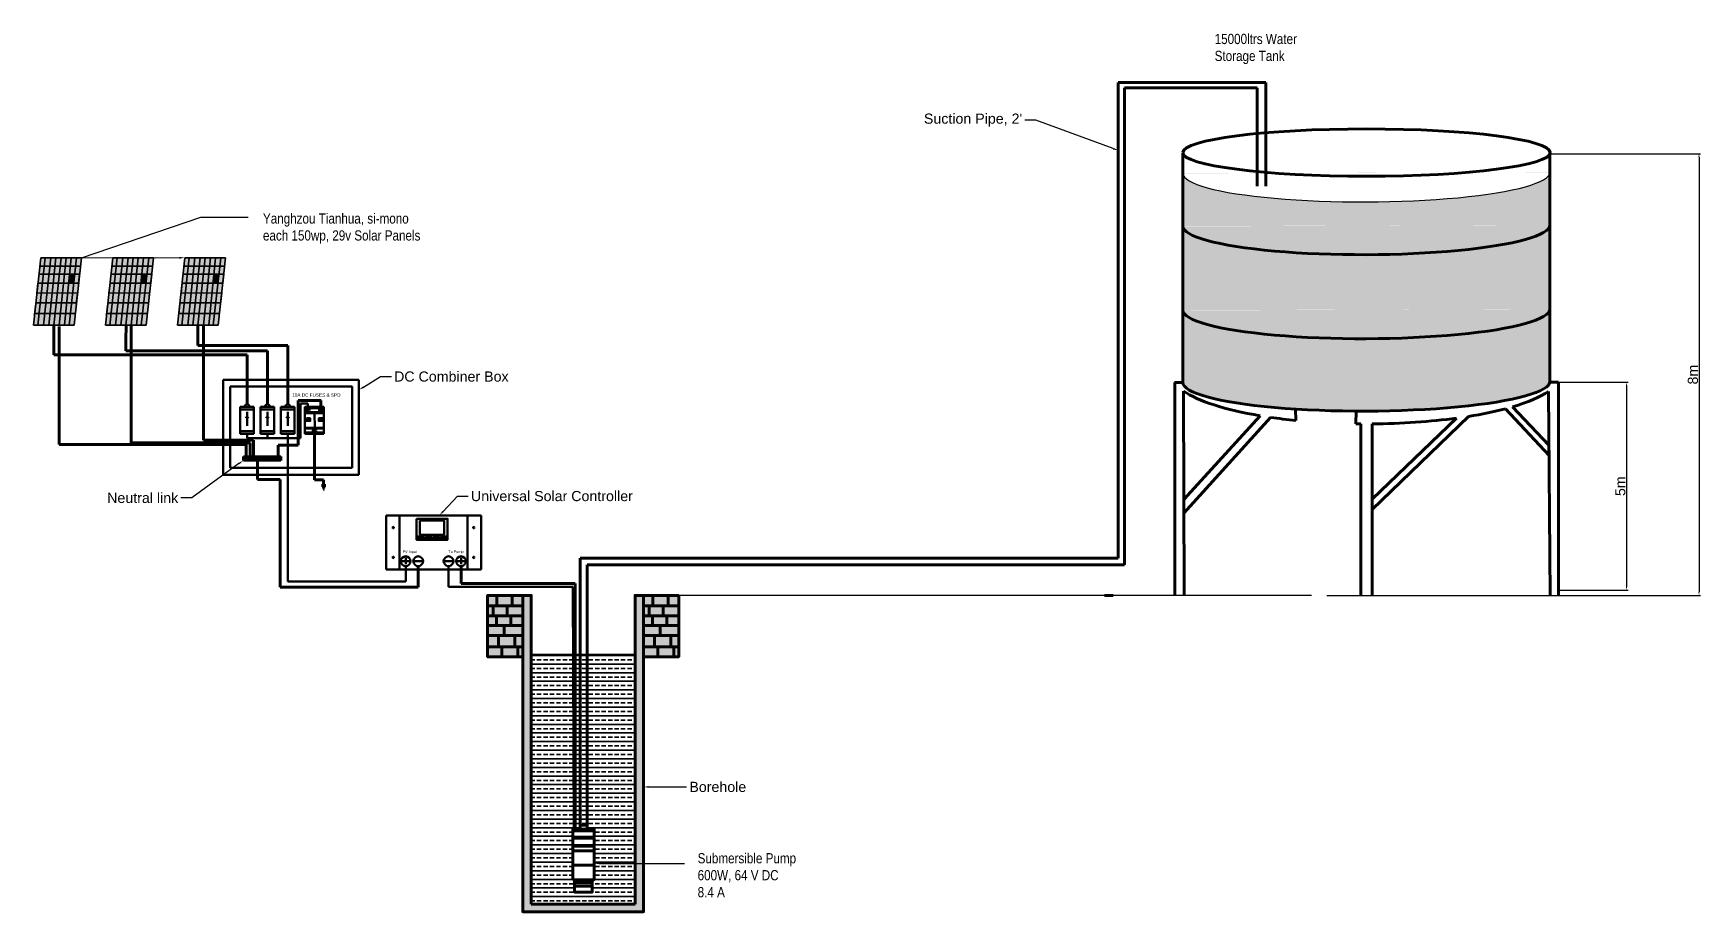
# Model space of a CAD drawing. Header units: inches. Extents: x 23.3 to 71.6, y 33.8 to 59.3.
import ezdxf
from ezdxf import colors
from ezdxf.entities.mleader import LeaderData, LeaderLine
from ezdxf.math import Vec2, Vec3

# ---------------------------------------------------------------- set-up
doc = ezdxf.new("R2010")
doc.units = ezdxf.units.IN
doc.header["$MEASUREMENT"] = 0
for name, color, linetype, lineweight in [('Border_Titleblock', 7, 'Continuous', 70), ('DC_Cables', 1, 'Continuous', 50), ('Protective_Devices', 2, 'Continuous', 50), ('Pump', 7, 'Continuous', 50), ('PV_Array', 5, 'Continuous', 35)]:
    doc.layers.add(name, color=color, linetype=linetype, lineweight=lineweight)
doc.styles.add('NOTE', font='ARIALN.TTF')
doc.styles.get("Standard").update_dxf_attribs({"font": 'arial.ttf'})
doc.dimstyles.new('ISO-25', dxfattribs={"dimtxt": 2.5, "dimasz": 2.5, "dimexe": 1.25, "dimexo": 0.625, "dimtad": 1, "dimtxsty": 'Standard', "dimcen": 2.5, "dimadec": 0, "dimazin": 0, "dimtfac": 1, "dimtmove": 0, "dimatfit": 3, "dimfxl": 1, "dimarcsym": 0})

# ---------------------------------------------------------------- blocks, each defined once
blk = doc.blocks.new('*U40')
at = {"layer": 'Pump', "true_color": 0xf8d731}
h = blk.add_hatch(color=40, dxfattribs=at)
h.dxf.hatch_style = 1
h.paths.add_polyline_path([(5, 7.1), (5, 9.1), (-5, 9.1), (-5, 7.1)])
h.paths.add_polyline_path([(-5, -8.9), (-5, -10.9), (5, -10.9), (5, -8.9)])
at = {"layer": 'Pump'}
for p, q in [((-5, 9.1), (5, 9.1)), ((-5, -10.9), (-5, 9.1)), ((-5, 7.1), (5, 7.1)), ((0, 0.7), (-1.1, 1.7)), ((0, 5.3), (0, -5)), ((0, 0.7), (1.1, 1.7)), ((5, 9.1), (5, -10.9)), ((5, -8.9), (-5, -8.9)), ((5, -10.9), (-5, -10.9))]:
    blk.add_line(p, q, dxfattribs=at)
blk.add_arc((0, 9.1), 1.88, 0, 180, dxfattribs=at)
blk = doc.blocks.new('*U41')
at = {"layer": 'Pump', "color": 0, "linetype": 'ByBlock', "lineweight": -2, "transparency": 16777216}
for p in [(0, 0), (15, 0), (30, 0)]:
    blk.add_blockref('*U40', p, dxfattribs=at)
blk = doc.blocks.new('*D43')
at = {"layer": 'Border_Titleblock', "color": 0, "lineweight": -2, "transparency": 16777216}
for p, q in [((1178.6, 566.7), (1289.1, 566.7)), ((1287.9, 564.2), (1287.9, 243.5)), ((1184.9, 241), (1289.1, 241))]:
    blk.add_line(p, q, dxfattribs=at)
at = {"layer": 'Border_Titleblock', "color": 0, "transparency": 16777216}
for points in [[(1287.4, 564.2), (1288.3, 564.2), (1287.9, 566.7)], [(1287.4, 243.5), (1288.3, 243.5), (1287.9, 241)]]:
    blk.add_solid(points, dxfattribs=at)
at = {"layer": 'Defpoints', "color": 0, "transparency": 16777216}
for p in [(1178, 566.7), (1184.2, 241), (1287.9, 241)]:
    blk.add_point(p, dxfattribs=at)
at = {"layer": 'Border_Titleblock', "color": 0, "transparency": 16777216, "insert": (1283.4, 403.8), "char_height": 2.5, "attachment_point": 5, "rotation": 90}
blk.add_mtext('{\\H3x;8m}', dxfattribs=at)
blk = doc.blocks.new('*D44')
at = {"layer": 'Border_Titleblock', "color": 0, "lineweight": -2, "transparency": 16777216}
for p, q in [((1184.8, 398.2), (1235.6, 398.2)), ((1234.4, 395.7), (1234.4, 247.3)), ((1184.9, 244.8), (1235.6, 244.8))]:
    blk.add_line(p, q, dxfattribs=at)
at = {"layer": 'Border_Titleblock', "color": 0, "transparency": 16777216}
for points in [[(1234, 395.7), (1234.8, 395.7), (1234.4, 398.2)], [(1234, 247.3), (1234.8, 247.3), (1234.4, 244.8)]]:
    blk.add_solid(points, dxfattribs=at)
at = {"layer": 'Defpoints', "color": 0, "transparency": 16777216}
for p in [(1184.2, 398.2), (1184.2, 244.8), (1234.4, 244.8)]:
    blk.add_point(p, dxfattribs=at)
at = {"layer": 'Border_Titleblock', "color": 0, "transparency": 16777216, "insert": (1229.9, 321.5), "char_height": 2.5, "attachment_point": 5, "rotation": 90}
blk.add_mtext('{\\H3x;5m}', dxfattribs=at)
blk = doc.blocks.new('Solar_Pump_SLD_1')
at = {"layer": 'Border_Titleblock'}
h = blk.add_hatch(color=151, dxfattribs=at)
h.dxf.hatch_style = 1
edge = h.paths.add_edge_path()
edge.add_ellipse((1042.711, 513.797), major_axis=(-135.299, -0.478), ratio=0.15934963, start_angle=360.12025, end_angle=539.935511, ccw=False)
edge.add_line((907.412, 513.274), (907.412, 451.297))
edge.add_ellipse((1042.711, 451.82), major_axis=(-135.299, -0.478), ratio=0.15934963, start_angle=360.12025, end_angle=539.935511)
edge.add_line((1178.01, 452.274), (1178.01, 514.251))
edge = h.paths.add_edge_path()
edge.add_ellipse((1042.711, 552.711), major_axis=(-135.299, -0.478), ratio=0.15934963, start_angle=360.12025, end_angle=539.935511, ccw=False)
edge.add_line((907.412, 552.188), (907.412, 513.274))
edge.add_ellipse((1042.711, 513.797), major_axis=(-135.299, -0.478), ratio=0.15934963, start_angle=360.12025, end_angle=539.935511)
edge.add_line((1178.01, 514.251), (1178.01, 553.165))
edge = h.paths.add_edge_path()
edge.add_ellipse((1042.711, 451.82), major_axis=(-135.299, -0.478), ratio=0.15934963, start_angle=360.12025, end_angle=539.935511, ccw=False)
edge.add_line((907.412, 451.297), (907.412, 398.028))
edge.add_ellipse((1042.711, 398.436), major_axis=(-135.299, -0.478), ratio=0.15934963, start_angle=359.815261, end_angle=427.268868)
edge.add_ellipse((1042.711, 398.436), major_axis=(-135.299, -0.478), ratio=0.15934963, start_angle=427.268868, end_angle=446.757882)
edge.add_ellipse((1042.711, 398.436), major_axis=(-135.299, -0.478), ratio=0.15934963, start_angle=446.757882, end_angle=538.071131)
edge.add_ellipse((1042.711, 398.436), major_axis=(-135.299, -0.478), ratio=0.15934963, start_angle=538.071131, end_angle=540)
edge.add_line((1178.01, 398.914), (1178.01, 452.274))
h = blk.add_hatch(color=24, dxfattribs=at)
h.dxf.hatch_style = 1
h.paths.add_polyline_path([(401.781, 240.999), (394.897, 240.999), (394.897, 233.2), (401.781, 233.2)])
h.paths.add_polyline_path([(412.855, 240.999), (401.781, 240.999), (401.781, 233.2), (412.855, 233.2)])
h.paths.add_polyline_path([(420.741, 240.999), (412.855, 240.999), (412.855, 233.2), (420.741, 233.2)])
h.paths.add_polyline_path([(399.061, 233.2), (394.897, 233.2), (394.897, 225.872), (399.061, 225.872)])
h.paths.add_polyline_path([(420.741, 233.2), (412.855, 233.2), (409.358, 233.2), (409.358, 225.872), (420.741, 225.872)])
h.paths.add_polyline_path([(409.358, 233.2), (401.781, 233.2), (399.061, 233.2), (399.061, 225.872), (409.358, 225.872)])
h.paths.add_polyline_path([(401.393, 225.872), (399.061, 225.872), (394.897, 225.872), (394.897, 218.835), (401.393, 218.835)])
h.paths.add_polyline_path([(411.884, 225.872), (409.358, 225.872), (401.393, 225.872), (401.393, 218.835), (411.884, 218.835)])
h.paths.add_polyline_path([(420.741, 225.872), (411.884, 225.872), (411.884, 218.835), (420.741, 218.835)])
h.paths.add_polyline_path([(402.947, 211.446), (394.897, 211.446), (394.897, 203.148), (402.947, 203.148)])
h.paths.add_polyline_path([(407.027, 218.835), (394.897, 218.835), (394.897, 211.446), (402.947, 211.446), (407.027, 211.446)])
h.paths.add_polyline_path([(420.741, 218.835), (411.884, 218.835), (407.027, 218.835), (407.027, 211.446), (420.741, 211.446)])
h.paths.add_polyline_path([(414.993, 211.446), (407.027, 211.446), (402.947, 211.446), (402.947, 203.148), (414.993, 203.148)])
h.paths.add_polyline_path([(420.741, 211.446), (414.993, 211.446), (414.993, 203.148), (420.741, 203.148)])
h.paths.add_polyline_path([(405.278, 203.148), (402.947, 203.148), (394.897, 203.148), (394.897, 195.751), (405.278, 195.751)])
h.paths.add_polyline_path([(417.13, 203.148), (414.993, 203.148), (405.278, 203.148), (405.278, 195.751), (417.13, 195.751)])
h.paths.add_polyline_path([(420.741, 203.148), (417.13, 203.148), (417.13, 195.751), (420.741, 195.751)])
h = blk.add_hatch(color=252, dxfattribs=at)
h.dxf.hatch_style = 1
h.paths.add_polyline_path([(427.03, 240.999), (420.741, 240.999), (420.741, 195.751), (420.741, 7.74), (427.03, 7.74), (503.607, 7.74), (509.896, 7.74), (509.896, 240.999), (503.607, 240.999), (503.607, 13.216), (427.03, 13.216)])
h = blk.add_hatch(color=24, dxfattribs=at)
h.dxf.hatch_style = 1
h.paths.add_polyline_path([(516.78, 240.999), (509.896, 240.999), (509.896, 233.2), (516.78, 233.2)])
h.paths.add_polyline_path([(527.854, 240.999), (516.78, 240.999), (516.78, 233.2), (527.854, 233.2)])
h.paths.add_polyline_path([(535.74, 240.999), (527.854, 240.999), (527.854, 233.2), (535.74, 233.2)])
h.paths.add_polyline_path([(514.06, 233.2), (509.896, 233.2), (509.896, 225.872), (514.06, 225.872)])
h.paths.add_polyline_path([(535.74, 233.2), (527.854, 233.2), (524.357, 233.2), (524.357, 225.872), (535.74, 225.872)])
h.paths.add_polyline_path([(524.357, 233.2), (516.78, 233.2), (514.06, 233.2), (514.06, 225.872), (524.357, 225.872)])
h.paths.add_polyline_path([(516.392, 225.872), (514.06, 225.872), (509.896, 225.872), (509.896, 218.835), (516.392, 218.835)])
h.paths.add_polyline_path([(526.883, 225.872), (524.357, 225.872), (516.392, 225.872), (516.392, 218.835), (526.883, 218.835)])
h.paths.add_polyline_path([(535.74, 225.872), (526.883, 225.872), (526.883, 218.835), (535.74, 218.835)])
h.paths.add_polyline_path([(517.946, 211.446), (509.896, 211.446), (509.896, 203.148), (517.946, 203.148)])
h.paths.add_polyline_path([(522.026, 218.835), (509.896, 218.835), (509.896, 211.446), (517.946, 211.446), (522.026, 211.446)])
h.paths.add_polyline_path([(535.74, 218.835), (526.883, 218.835), (522.026, 218.835), (522.026, 211.446), (535.74, 211.446)])
h.paths.add_polyline_path([(529.992, 211.446), (522.026, 211.446), (517.946, 211.446), (517.946, 203.148), (529.992, 203.148)])
h.paths.add_polyline_path([(535.74, 211.446), (529.992, 211.446), (529.992, 203.148), (535.74, 203.148)])
h.paths.add_polyline_path([(520.277, 203.148), (517.946, 203.148), (509.896, 203.148), (509.896, 195.751), (520.277, 195.751)])
h.paths.add_polyline_path([(532.129, 203.148), (529.992, 203.148), (520.277, 203.148), (520.277, 195.751), (532.129, 195.751)])
h.paths.add_polyline_path([(535.74, 203.148), (532.129, 203.148), (532.129, 195.751), (535.74, 195.751)])
at = {"layer": 'Pump', "true_color": 0x221d01}
h = blk.add_hatch(color=38, dxfattribs=at)
h.dxf.hatch_style = 1
h.paths.add_polyline_path([(64.182, 448.87), (60.935, 448.862), (60.868, 448.251), (60, 440.295), (63.251, 440.295)])
h.paths.add_polyline_path([(68.43, 448.881), (64.182, 448.87), (63.251, 440.295), (67.519, 440.295)])
h.paths.add_polyline_path([(72.218, 448.89), (68.43, 448.881), (67.519, 440.295), (71.285, 440.295)])
h.paths.add_polyline_path([(75.939, 448.899), (72.218, 448.89), (71.285, 440.295), (75, 440.295)])
h.paths.add_polyline_path([(79.959, 448.909), (75.939, 448.899), (75, 440.295), (79.067, 440.295)])
h.paths.add_polyline_path([(83.829, 448.919), (79.959, 448.909), (79.067, 440.295), (82.958, 440.295)])
h.paths.add_polyline_path([(87.306, 448.928), (83.829, 448.919), (82.958, 440.295), (86.347, 440.295)])
h.paths.add_polyline_path([(90.943, 448.937), (87.306, 448.928), (86.347, 440.295), (90, 440.295)])
h.paths.add_polyline_path([(65.042, 456.787), (61.801, 456.795), (60.935, 448.862), (64.182, 448.87)])
h.paths.add_polyline_path([(69.267, 456.777), (65.042, 456.787), (64.182, 448.87), (68.43, 448.881)])
h.paths.add_polyline_path([(73.073, 456.767), (69.267, 456.777), (68.43, 448.881), (72.218, 448.89)])
h.paths.add_polyline_path([(76.797, 456.758), (73.073, 456.767), (72.218, 448.89), (75.939, 448.899)])
h.paths.add_polyline_path([(80.771, 456.748), (76.797, 456.758), (75.939, 448.899), (79.959, 448.909)])
h.paths.add_polyline_path([(84.619, 456.739), (80.771, 456.748), (79.959, 448.909), (83.829, 448.919)])
h.paths.add_polyline_path([(88.173, 456.73), (84.619, 456.739), (83.829, 448.919), (87.306, 448.928)])
h.paths.add_polyline_path([(91.793, 456.721), (88.173, 456.73), (87.306, 448.928), (90.943, 448.937)])
h.paths.add_polyline_path([(92.592, 464.04), (88.984, 464.025), (88.173, 456.73), (91.793, 456.721)])
h.paths.add_polyline_path([(88.984, 464.025), (85.354, 464.01), (84.619, 456.739), (88.173, 456.73)])
h.paths.add_polyline_path([(85.354, 464.01), (81.521, 463.994), (80.771, 456.748), (84.619, 456.739)])
h.paths.add_polyline_path([(81.521, 463.994), (77.585, 463.978), (76.797, 456.758), (80.771, 456.748)])
h.paths.add_polyline_path([(77.585, 463.978), (73.855, 463.963), (73.073, 456.767), (76.797, 456.758)])
h.paths.add_polyline_path([(73.855, 463.963), (70.028, 463.947), (69.267, 456.777), (73.073, 456.767)])
h.paths.add_polyline_path([(70.028, 463.947), (65.818, 463.929), (65.042, 456.787), (69.267, 456.777)])
h.paths.add_polyline_path([(65.818, 463.929), (62.578, 463.916), (61.801, 456.795), (65.042, 456.787)])
h.paths.add_polyline_path([(66.608, 471.21), (63.373, 471.198), (62.578, 463.916), (65.818, 463.929)])
h.paths.add_polyline_path([(70.8, 471.225), (66.608, 471.21), (65.818, 463.929), (70.028, 463.947)])
h.paths.add_polyline_path([(74.645, 471.239), (70.8, 471.225), (70.028, 463.947), (73.855, 463.963)])
h.paths.add_polyline_path([(78.379, 471.253), (74.645, 471.239), (73.855, 463.963), (77.585, 463.978)])
h.paths.add_polyline_path([(82.274, 471.267), (78.379, 471.253), (77.585, 463.978), (81.521, 463.994)])
h.paths.add_polyline_path([(86.088, 471.281), (82.274, 471.267), (81.521, 463.994), (85.354, 464.01)])
h.paths.add_polyline_path([(89.792, 471.295), (86.088, 471.281), (85.354, 464.01), (88.984, 464.025)])
h.paths.add_polyline_path([(93.385, 471.308), (89.792, 471.295), (88.984, 464.025), (92.592, 464.04)])
h.paths.add_polyline_path([(94.099, 477.846), (90.52, 477.851), (89.792, 471.295), (93.385, 471.308)])
h.paths.add_polyline_path([(86.752, 477.856), (82.957, 477.861), (82.274, 471.267), (86.088, 471.281)])
h.paths.add_polyline_path([(82.957, 477.861), (79.101, 477.867), (78.379, 471.253), (82.274, 471.267)])
h.paths.add_polyline_path([(79.101, 477.867), (75.365, 477.872), (74.645, 471.239), (78.379, 471.253)])
h.paths.add_polyline_path([(75.365, 477.872), (71.505, 477.877), (70.8, 471.225), (74.645, 471.239)])
h.paths.add_polyline_path([(71.505, 477.877), (67.333, 477.883), (66.608, 471.21), (70.8, 471.225)])
h.paths.add_polyline_path([(67.333, 477.883), (64.103, 477.887), (63.373, 471.198), (66.608, 471.21)])
h.paths.add_polyline_path([(67.982, 483.858), (64.757, 483.875), (64.103, 477.887), (67.333, 477.883)])
h.paths.add_polyline_path([(72.137, 483.835), (67.982, 483.858), (67.333, 477.883), (71.505, 477.877)])
h.paths.add_polyline_path([(76.01, 483.814), (72.137, 483.835), (71.505, 477.877), (75.365, 477.872)])
h.paths.add_polyline_path([(79.748, 483.793), (76.01, 483.814), (75.365, 477.872), (79.101, 477.867)])
h.paths.add_polyline_path([(83.569, 483.772), (79.748, 483.793), (79.101, 477.867), (82.957, 477.861)])
h.paths.add_polyline_path([(87.348, 483.751), (83.569, 483.772), (82.957, 477.861), (86.752, 477.856)])
h.paths.add_polyline_path([(91.174, 483.73), (87.348, 483.751), (86.752, 477.856), (90.52, 477.851)])
h.paths.add_polyline_path([(94.739, 483.711), (91.174, 483.73), (90.52, 477.851), (94.099, 477.846)])
h.paths.add_polyline_path([(95.426, 490), (91.87, 490), (91.174, 483.73), (94.739, 483.711)])
h.paths.add_polyline_path([(91.87, 490), (87.979, 490), (87.348, 483.751), (91.174, 483.73)])
h.paths.add_polyline_path([(87.979, 490), (84.213, 490), (83.569, 483.772), (87.348, 483.751)])
h.paths.add_polyline_path([(84.213, 490), (80.426, 490), (79.748, 483.793), (83.569, 483.772)])
h.paths.add_polyline_path([(80.426, 490), (76.682, 490), (76.01, 483.814), (79.748, 483.793)])
h.paths.add_polyline_path([(76.682, 490), (72.791, 490), (72.137, 483.835), (76.01, 483.814)])
h.paths.add_polyline_path([(72.791, 490), (68.649, 490), (67.982, 483.858), (72.137, 483.835)])
h.paths.add_polyline_path([(68.649, 490), (65.426, 490), (64.757, 483.875), (67.982, 483.858)])
h = blk.add_hatch(color=38, dxfattribs=at)
h.dxf.hatch_style = 1
h.paths.add_polyline_path([(117.321, 448.87), (114.074, 448.862), (114.007, 448.251), (113.138, 440.295), (116.39, 440.295)])
h.paths.add_polyline_path([(121.568, 448.881), (117.321, 448.87), (116.39, 440.295), (120.657, 440.295)])
h.paths.add_polyline_path([(125.356, 448.89), (121.568, 448.881), (120.657, 440.295), (124.423, 440.295)])
h.paths.add_polyline_path([(129.078, 448.899), (125.356, 448.89), (124.423, 440.295), (128.138, 440.295)])
h.paths.add_polyline_path([(133.097, 448.909), (129.078, 448.899), (128.138, 440.295), (132.205, 440.295)])
h.paths.add_polyline_path([(136.968, 448.919), (133.097, 448.909), (132.205, 440.295), (136.097, 440.295)])
h.paths.add_polyline_path([(140.445, 448.928), (136.968, 448.919), (136.097, 440.295), (139.486, 440.295)])
h.paths.add_polyline_path([(144.082, 448.937), (140.445, 448.928), (139.486, 440.295), (143.138, 440.295)])
h.paths.add_polyline_path([(118.18, 456.787), (114.939, 456.795), (114.074, 448.862), (117.321, 448.87)])
h.paths.add_polyline_path([(122.405, 456.777), (118.18, 456.787), (117.321, 448.87), (121.568, 448.881)])
h.paths.add_polyline_path([(126.212, 456.767), (122.405, 456.777), (121.568, 448.881), (125.356, 448.89)])
h.paths.add_polyline_path([(129.935, 456.758), (126.212, 456.767), (125.356, 448.89), (129.078, 448.899)])
h.paths.add_polyline_path([(133.909, 456.748), (129.935, 456.758), (129.078, 448.899), (133.097, 448.909)])
h.paths.add_polyline_path([(137.758, 456.739), (133.909, 456.748), (133.097, 448.909), (136.968, 448.919)])
h.paths.add_polyline_path([(141.312, 456.73), (137.758, 456.739), (136.968, 448.919), (140.445, 448.928)])
h.paths.add_polyline_path([(144.931, 456.721), (141.312, 456.73), (140.445, 448.928), (144.082, 448.937)])
h.paths.add_polyline_path([(145.73, 464.04), (142.122, 464.025), (141.312, 456.73), (144.931, 456.721)])
h.paths.add_polyline_path([(142.122, 464.025), (138.492, 464.01), (137.758, 456.739), (141.312, 456.73)])
h.paths.add_polyline_path([(138.492, 464.01), (134.659, 463.994), (133.909, 456.748), (137.758, 456.739)])
h.paths.add_polyline_path([(134.659, 463.994), (130.724, 463.978), (129.935, 456.758), (133.909, 456.748)])
h.paths.add_polyline_path([(130.724, 463.978), (126.993, 463.963), (126.212, 456.767), (129.935, 456.758)])
h.paths.add_polyline_path([(126.993, 463.963), (123.166, 463.947), (122.405, 456.777), (126.212, 456.767)])
h.paths.add_polyline_path([(123.166, 463.947), (118.956, 463.929), (118.18, 456.787), (122.405, 456.777)])
h.paths.add_polyline_path([(118.956, 463.929), (115.717, 463.916), (114.939, 456.795), (118.18, 456.787)])
h.paths.add_polyline_path([(119.747, 471.21), (116.512, 471.198), (115.717, 463.916), (118.956, 463.929)])
h.paths.add_polyline_path([(123.938, 471.225), (119.747, 471.21), (118.956, 463.929), (123.166, 463.947)])
h.paths.add_polyline_path([(127.783, 471.239), (123.938, 471.225), (123.166, 463.947), (126.993, 463.963)])
h.paths.add_polyline_path([(131.518, 471.253), (127.783, 471.239), (126.993, 463.963), (130.724, 463.978)])
h.paths.add_polyline_path([(135.412, 471.267), (131.518, 471.253), (130.724, 463.978), (134.659, 463.994)])
h.paths.add_polyline_path([(139.227, 471.281), (135.412, 471.267), (134.659, 463.994), (138.492, 464.01)])
h.paths.add_polyline_path([(142.93, 471.295), (139.227, 471.281), (138.492, 464.01), (142.122, 464.025)])
h.paths.add_polyline_path([(146.524, 471.308), (142.93, 471.295), (142.122, 464.025), (145.73, 464.04)])
h.paths.add_polyline_path([(147.237, 477.846), (143.659, 477.851), (142.93, 471.295), (146.524, 471.308)])
h.paths.add_polyline_path([(139.891, 477.856), (136.095, 477.861), (135.412, 471.267), (139.227, 471.281)])
h.paths.add_polyline_path([(136.095, 477.861), (132.24, 477.867), (131.518, 471.253), (135.412, 471.267)])
h.paths.add_polyline_path([(132.24, 477.867), (128.503, 477.872), (127.783, 471.239), (131.518, 471.253)])
h.paths.add_polyline_path([(128.503, 477.872), (124.643, 477.877), (123.938, 471.225), (127.783, 471.239)])
h.paths.add_polyline_path([(124.643, 477.877), (120.471, 477.883), (119.747, 471.21), (123.938, 471.225)])
h.paths.add_polyline_path([(120.471, 477.883), (117.242, 477.887), (116.512, 471.198), (119.747, 471.21)])
h.paths.add_polyline_path([(121.12, 483.858), (117.896, 483.875), (117.242, 477.887), (120.471, 477.883)])
h.paths.add_polyline_path([(125.275, 483.835), (121.12, 483.858), (120.471, 477.883), (124.643, 477.877)])
h.paths.add_polyline_path([(129.149, 483.814), (125.275, 483.835), (124.643, 477.877), (128.503, 477.872)])
h.paths.add_polyline_path([(132.887, 483.793), (129.149, 483.814), (128.503, 477.872), (132.24, 477.867)])
h.paths.add_polyline_path([(136.707, 483.772), (132.887, 483.793), (132.24, 477.867), (136.095, 477.861)])
h.paths.add_polyline_path([(140.486, 483.751), (136.707, 483.772), (136.095, 477.861), (139.891, 477.856)])
h.paths.add_polyline_path([(144.312, 483.73), (140.486, 483.751), (139.891, 477.856), (143.659, 477.851)])
h.paths.add_polyline_path([(147.878, 483.711), (144.312, 483.73), (143.659, 477.851), (147.237, 477.846)])
h.paths.add_polyline_path([(148.564, 490), (145.009, 490), (144.312, 483.73), (147.878, 483.711)])
h.paths.add_polyline_path([(145.009, 490), (141.118, 490), (140.486, 483.751), (144.312, 483.73)])
h.paths.add_polyline_path([(141.118, 490), (137.352, 490), (136.707, 483.772), (140.486, 483.751)])
h.paths.add_polyline_path([(137.352, 490), (133.564, 490), (132.887, 483.793), (136.707, 483.772)])
h.paths.add_polyline_path([(133.564, 490), (129.821, 490), (129.149, 483.814), (132.887, 483.793)])
h.paths.add_polyline_path([(129.821, 490), (125.929, 490), (125.275, 483.835), (129.149, 483.814)])
h.paths.add_polyline_path([(125.929, 490), (121.787, 490), (121.12, 483.858), (125.275, 483.835)])
h.paths.add_polyline_path([(121.787, 490), (118.564, 490), (117.896, 483.875), (121.12, 483.858)])
h = blk.add_hatch(color=38, dxfattribs=at)
h.dxf.hatch_style = 1
h.paths.add_polyline_path([(170.459, 448.87), (167.212, 448.862), (167.145, 448.251), (166.277, 440.295), (169.528, 440.295)])
h.paths.add_polyline_path([(174.706, 448.881), (170.459, 448.87), (169.528, 440.295), (173.796, 440.295)])
h.paths.add_polyline_path([(178.495, 448.89), (174.706, 448.881), (173.796, 440.295), (177.561, 440.295)])
h.paths.add_polyline_path([(182.216, 448.899), (178.495, 448.89), (177.561, 440.295), (181.277, 440.295)])
h.paths.add_polyline_path([(186.236, 448.909), (182.216, 448.899), (181.277, 440.295), (185.344, 440.295)])
h.paths.add_polyline_path([(190.106, 448.919), (186.236, 448.909), (185.344, 440.295), (189.235, 440.295)])
h.paths.add_polyline_path([(193.583, 448.928), (190.106, 448.919), (189.235, 440.295), (192.624, 440.295)])
h.paths.add_polyline_path([(197.22, 448.937), (193.583, 448.928), (192.624, 440.295), (196.277, 440.295)])
h.paths.add_polyline_path([(171.319, 456.787), (168.078, 456.795), (167.212, 448.862), (170.459, 448.87)])
h.paths.add_polyline_path([(175.544, 456.777), (171.319, 456.787), (170.459, 448.87), (174.706, 448.881)])
h.paths.add_polyline_path([(179.35, 456.767), (175.544, 456.777), (174.706, 448.881), (178.495, 448.89)])
h.paths.add_polyline_path([(183.074, 456.758), (179.35, 456.767), (178.495, 448.89), (182.216, 448.899)])
h.paths.add_polyline_path([(187.047, 456.748), (183.074, 456.758), (182.216, 448.899), (186.236, 448.909)])
h.paths.add_polyline_path([(190.896, 456.739), (187.047, 456.748), (186.236, 448.909), (190.106, 448.919)])
h.paths.add_polyline_path([(194.45, 456.73), (190.896, 456.739), (190.106, 448.919), (193.583, 448.928)])
h.paths.add_polyline_path([(198.07, 456.721), (194.45, 456.73), (193.583, 448.928), (197.22, 448.937)])
h.paths.add_polyline_path([(198.869, 464.04), (195.261, 464.025), (194.45, 456.73), (198.07, 456.721)])
h.paths.add_polyline_path([(195.261, 464.025), (191.631, 464.01), (190.896, 456.739), (194.45, 456.73)])
h.paths.add_polyline_path([(191.631, 464.01), (187.798, 463.994), (187.047, 456.748), (190.896, 456.739)])
h.paths.add_polyline_path([(187.798, 463.994), (183.862, 463.978), (183.074, 456.758), (187.047, 456.748)])
h.paths.add_polyline_path([(183.862, 463.978), (180.132, 463.963), (179.35, 456.767), (183.074, 456.758)])
h.paths.add_polyline_path([(180.132, 463.963), (176.304, 463.947), (175.544, 456.777), (179.35, 456.767)])
h.paths.add_polyline_path([(176.304, 463.947), (172.095, 463.929), (171.319, 456.787), (175.544, 456.777)])
h.paths.add_polyline_path([(172.095, 463.929), (168.855, 463.916), (168.078, 456.795), (171.319, 456.787)])
h.paths.add_polyline_path([(172.885, 471.21), (169.65, 471.198), (168.855, 463.916), (172.095, 463.929)])
h.paths.add_polyline_path([(177.076, 471.225), (172.885, 471.21), (172.095, 463.929), (176.304, 463.947)])
h.paths.add_polyline_path([(180.922, 471.239), (177.076, 471.225), (176.304, 463.947), (180.132, 463.963)])
h.paths.add_polyline_path([(184.656, 471.253), (180.922, 471.239), (180.132, 463.963), (183.862, 463.978)])
h.paths.add_polyline_path([(188.551, 471.267), (184.656, 471.253), (183.862, 463.978), (187.798, 463.994)])
h.paths.add_polyline_path([(192.365, 471.281), (188.551, 471.267), (187.798, 463.994), (191.631, 464.01)])
h.paths.add_polyline_path([(196.069, 471.295), (192.365, 471.281), (191.631, 464.01), (195.261, 464.025)])
h.paths.add_polyline_path([(199.662, 471.308), (196.069, 471.295), (195.261, 464.025), (198.869, 464.04)])
h.paths.add_polyline_path([(200.376, 477.846), (196.797, 477.851), (196.069, 471.295), (199.662, 471.308)])
h.paths.add_polyline_path([(193.029, 477.856), (189.233, 477.861), (188.551, 471.267), (192.365, 471.281)])
h.paths.add_polyline_path([(189.233, 477.861), (185.378, 477.867), (184.656, 471.253), (188.551, 471.267)])
h.paths.add_polyline_path([(185.378, 477.867), (181.642, 477.872), (180.922, 471.239), (184.656, 471.253)])
h.paths.add_polyline_path([(181.642, 477.872), (177.782, 477.877), (177.076, 471.225), (180.922, 471.239)])
h.paths.add_polyline_path([(177.782, 477.877), (173.61, 477.883), (172.885, 471.21), (177.076, 471.225)])
h.paths.add_polyline_path([(173.61, 477.883), (170.38, 477.887), (169.65, 471.198), (172.885, 471.21)])
h.paths.add_polyline_path([(174.259, 483.858), (171.034, 483.875), (170.38, 477.887), (173.61, 477.883)])
h.paths.add_polyline_path([(178.414, 483.835), (174.259, 483.858), (173.61, 477.883), (177.782, 477.877)])
h.paths.add_polyline_path([(182.287, 483.814), (178.414, 483.835), (177.782, 477.877), (181.642, 477.872)])
h.paths.add_polyline_path([(186.025, 483.793), (182.287, 483.814), (181.642, 477.872), (185.378, 477.867)])
h.paths.add_polyline_path([(189.845, 483.772), (186.025, 483.793), (185.378, 477.867), (189.233, 477.861)])
h.paths.add_polyline_path([(193.625, 483.751), (189.845, 483.772), (189.233, 477.861), (193.029, 477.856)])
h.paths.add_polyline_path([(197.45, 483.73), (193.625, 483.751), (193.029, 477.856), (196.797, 477.851)])
h.paths.add_polyline_path([(201.016, 483.711), (197.45, 483.73), (196.797, 477.851), (200.376, 477.846)])
h.paths.add_polyline_path([(201.703, 490), (198.147, 490), (197.45, 483.73), (201.016, 483.711)])
h.paths.add_polyline_path([(198.147, 490), (194.256, 490), (193.625, 483.751), (197.45, 483.73)])
h.paths.add_polyline_path([(194.256, 490), (190.49, 490), (189.845, 483.772), (193.625, 483.751)])
h.paths.add_polyline_path([(190.49, 490), (186.703, 490), (186.025, 483.793), (189.845, 483.772)])
h.paths.add_polyline_path([(186.703, 490), (182.959, 490), (182.287, 483.814), (186.025, 483.793)])
h.paths.add_polyline_path([(182.959, 490), (179.068, 490), (178.414, 483.835), (182.287, 483.814)])
h.paths.add_polyline_path([(179.068, 490), (174.926, 490), (174.259, 483.858), (178.414, 483.835)])
h.paths.add_polyline_path([(174.926, 490), (171.703, 490), (171.034, 483.875), (174.259, 483.858)])
h = blk.add_hatch(color=38, dxfattribs=at)
h.dxf.hatch_style = 1
h.paths.add_polyline_path([(90.52, 477.851), (86.752, 477.856), (86.088, 471.281), (89.792, 471.295)])
h = blk.add_hatch(color=38, dxfattribs=at)
h.dxf.hatch_style = 1
h.paths.add_polyline_path([(143.659, 477.851), (139.891, 477.856), (139.227, 471.281), (142.93, 471.295)])
h = blk.add_hatch(color=38, dxfattribs=at)
h.dxf.hatch_style = 1
h.paths.add_polyline_path([(196.797, 477.851), (193.029, 477.856), (192.365, 471.281), (196.069, 471.295)])
at = {"layer": 'PV_Array'}
h = blk.add_hatch(dxfattribs=at)
h.set_pattern_fill('BRASS', color=172)
h.set_pattern_definition([(0, (0, 0), (0, 6.35), []), (0, (0, 3.175), (0, 6.35), [3.175, -1.5875])])
h.paths.add_polyline_path([(427.03, 13.216), (503.607, 13.216), (503.607, 197.309), (427.03, 197.309)])
h.paths.add_polyline_path([(463.194, 71.555), (468.217, 71.555), (468.217, 68.612), (473.412, 68.612), (473.412, 67.4), (473.412, 62.727), (457.653, 62.727), (457.653, 67.4), (457.653, 68.612), (463.194, 68.612)], flags=16)
h.paths.add_polyline_path([(457.653, 62.034), (473.412, 62.034), (473.412, 56.495), (457.653, 56.495)], flags=16)
h.paths.add_polyline_path([(457.653, 55.976), (473.412, 55.976), (473.412, 52.687), (473.412, 42.039), (473.412, 31.307), (471.955, 31.307), (471.955, 29.096), (471.955, 26.608), (471.955, 22.186), (458.959, 22.186), (458.959, 26.608), (458.959, 29.096), (458.959, 31.307), (457.653, 31.307), (457.653, 41.954), (457.653, 52.687)], flags=16)
for p, q in [((1002.265, 240.999), (535.74, 240.999)), ((1013.501, 240.999), (1214.676, 240.999))]:
    blk.add_line(p, q)
blk.add_ellipse((1042.711, 552.711), major_axis=(-135.299, -0.478), ratio=0.15934963, start_param=6.279961, end_param=9.42477796)
at = {"layer": 'Border_Titleblock'}
for p, q in [((859.802, 268.312), (859.802, 619.226)), ((859.802, 619.226), (968.503, 619.226)), ((864.417, 263.419), (864.417, 615.322)), ((864.417, 615.322), (962.285, 615.322)), ((962.285, 615.322), (962.285, 542.657)), ((968.503, 619.226), (968.503, 542.876)), ((907.412, 398.028), (907.412, 566.757)), ((1178.01, 398.914), (1178.01, 566.757)), ((75.176, 440.295), (75.176, 428.877)), ((79.067, 439.166), (79.067, 352.275)), ((128.138, 428.877), (128.314, 440.295)), ((132.205, 353.399), (132.205, 440.295)), ((181.277, 440.295), (181.277, 428.877)), ((185.344, 440.295), (185.344, 355.538)), ((75.176, 428.877), (75.176, 418.261)), ((75.176, 418.261), (217.505, 418.261)), ((128.15, 429.609), (128.15, 421.289)), ((128.15, 421.289), (232.505, 421.289)), ((181.277, 428.877), (181.277, 425.359)), ((181.277, 425.359), (247.505, 425.359)), ((217.505, 418.261), (217.505, 381.882)), ((232.505, 421.289), (232.505, 381.882)), ((247.505, 425.359), (247.505, 382.181)), ((901.343, 397.927), (907.412, 398.028)), ((901.553, 397.927), (901.553, 240.999)), ((1177.936, 398.188), (1184.227, 398.188)), ((1184.227, 398.228), (1184.227, 240.999)), ((908.307, 240.999), (907.955, 391.681)), ((1178.077, 240.999), (1176.968, 391.377)), ((262.172, 377.672), (261.275, 377.675)), ((262.172, 377.542), (261.275, 377.539)), ((262.172, 378.602), (262.172, 377.672)), ((262.172, 376.612), (262.172, 377.542)), ((262.374, 378.602), (262.374, 377.672)), ((262.374, 377.672), (263.271, 377.675)), ((262.374, 376.612), (262.374, 377.542)), ((262.374, 377.542), (263.271, 377.539)), ((271.9, 377.672), (271.003, 377.675)), ((271.9, 377.542), (271.003, 377.539)), ((271.9, 378.602), (271.9, 377.672)), ((271.9, 376.612), (271.9, 377.542)), ((272.101, 378.602), (272.101, 377.672)), ((272.101, 377.672), (272.999, 377.675)), ((272.101, 376.612), (272.101, 377.542)), ((272.101, 377.542), (272.999, 377.539)), ((972.084, 372.258), (908.166, 301.597)), ((964.409, 373.459), (910.516, 314.336)), ((990.501, 378.366), (990.632, 369.992)), ((1035.135, 376.884), (1035.006, 367.527)), ((1117.949, 372.968), (1046.832, 304.244)), ((1109.225, 371.69), (1046.832, 311.913)), ((1177.316, 344.23), (1145.124, 378.555)), ((1150.385, 380.012), (1177.261, 351.663)), ((267.082, 362.483), (266.185, 362.487)), ((267.082, 362.354), (266.185, 362.351)), ((267.082, 363.413), (267.082, 362.483)), ((267.082, 361.424), (267.082, 362.354)), ((267.183, 361.419), (267.183, 326.19)), ((267.284, 363.413), (267.284, 362.483)), ((267.284, 362.483), (268.181, 362.487)), ((267.284, 361.424), (267.284, 362.354)), ((267.284, 362.354), (268.181, 362.351)), ((1038.532, 367.489), (1038.532, 240.999)), ((1046.832, 367.489), (1046.832, 240.999)), ((79.067, 352.275), (216.962, 352.275)), ((219.712, 353.399), (132.205, 353.399)), ((185.344, 355.538), (222.301, 355.538)), ((216.962, 352.275), (216.962, 343.09)), ((219.712, 343.09), (219.712, 353.399)), ((222.301, 355.538), (222.301, 343.044)), ((1177.261, 351.663), (1177.316, 344.23)), ((214.824, 343.483), (214.824, 340.483)), ((216.861, 342.155), (215.964, 342.158)), ((216.861, 342.025), (215.964, 342.022)), ((216.861, 343.085), (216.861, 342.155)), ((216.861, 341.095), (216.861, 342.025)), ((217.062, 343.085), (217.062, 342.155)), ((217.062, 342.155), (217.96, 342.158)), ((217.062, 341.095), (217.062, 342.025)), ((217.062, 342.025), (217.96, 342.022)), ((219.612, 342.155), (218.714, 342.158)), ((219.612, 342.025), (218.714, 342.022)), ((219.612, 343.085), (219.612, 342.155)), ((219.612, 341.095), (219.612, 342.025)), ((219.813, 343.085), (219.813, 342.155)), ((219.813, 342.155), (220.71, 342.158)), ((219.813, 341.095), (219.813, 342.025)), ((219.813, 342.025), (220.71, 342.022)), ((222.2, 342.155), (221.303, 342.158)), ((222.2, 342.025), (221.303, 342.022)), ((222.2, 343.085), (222.2, 342.155)), ((222.2, 341.095), (222.2, 342.025)), ((222.402, 343.085), (222.402, 342.155)), ((222.402, 342.155), (223.299, 342.158)), ((222.402, 341.095), (222.402, 342.025)), ((222.402, 342.025), (223.299, 342.022)), ((225.196, 342.155), (224.299, 342.158)), ((225.196, 342.025), (224.299, 342.022)), ((225.196, 343.085), (225.196, 342.155)), ((225.196, 341.095), (225.196, 342.025)), ((225.297, 341.09), (225.297, 326.365)), ((225.397, 343.085), (225.397, 342.155)), ((225.397, 342.155), (226.295, 342.158)), ((225.397, 341.095), (225.397, 342.025)), ((225.397, 342.025), (226.295, 342.022)), ((228.23, 342.155), (227.333, 342.158)), ((228.23, 342.025), (227.333, 342.022)), ((228.23, 343.085), (228.23, 342.155)), ((228.23, 341.095), (228.23, 342.025)), ((228.431, 343.085), (228.431, 342.155)), ((228.431, 342.155), (229.328, 342.158)), ((228.431, 341.095), (228.431, 342.025)), ((228.431, 342.025), (229.328, 342.022)), ((231.301, 342.155), (230.404, 342.158)), ((231.301, 342.025), (230.404, 342.022)), ((231.301, 343.085), (231.301, 342.155)), ((231.301, 341.095), (231.301, 342.025)), ((231.502, 343.085), (231.502, 342.155)), ((231.502, 342.155), (232.399, 342.158)), ((231.502, 341.095), (231.502, 342.025)), ((231.502, 342.025), (232.399, 342.022)), ((234.33, 342.155), (233.433, 342.158)), ((234.33, 342.025), (233.433, 342.022)), ((234.33, 343.085), (234.33, 342.155)), ((234.33, 341.095), (234.33, 342.025)), ((234.531, 343.085), (234.531, 342.155)), ((234.531, 342.155), (235.428, 342.158)), ((234.531, 341.095), (234.531, 342.025)), ((234.531, 342.025), (235.428, 342.022)), ((237.424, 342.155), (236.527, 342.158)), ((237.424, 342.025), (236.527, 342.022)), ((237.424, 343.085), (237.424, 342.155)), ((237.424, 341.095), (237.424, 342.025)), ((237.625, 343.085), (237.625, 342.155)), ((237.625, 342.155), (238.522, 342.158)), ((237.625, 341.095), (237.625, 342.025)), ((237.625, 342.025), (238.522, 342.022)), ((240.279, 342.155), (239.382, 342.158)), ((240.279, 342.025), (239.382, 342.022)), ((240.279, 343.085), (240.279, 342.155)), ((240.279, 341.095), (240.279, 342.025)), ((240.48, 343.085), (240.48, 342.155)), ((240.48, 342.155), (241.377, 342.158)), ((240.48, 341.095), (240.48, 342.025)), ((240.48, 342.025), (241.377, 342.022)), ((242.518, 343.483), (242.518, 340.483)), ((225.297, 326.365), (241.949, 326.365)), ((241.949, 326.365), (241.949, 247.019)), ((267.183, 326.19), (273.9, 326.19)), ((272.451, 322.094), (275.499, 322.094)), ((272.999, 321.094), (275.045, 321.094)), ((273.51, 320.094), (274.607, 320.094)), ((273.9, 326.19), (273.9, 322.094)), ((273.827, 319.094), (274.314, 319.094)), ((910.516, 314.336), (908.142, 311.554)), ((343.676, 247.019), (343.676, 262.612)), ((375.253, 262.612), (375.253, 249.68)), ((463.194, 71.555), (463.194, 268.312)), ((463.194, 268.312), (859.802, 268.312)), ((468.217, 71.555), (468.217, 263.419)), ((468.217, 263.419), (863.122, 263.419)), ((863.122, 263.419), (864.417, 263.419)), ((241.949, 247.019), (343.676, 247.019)), ((375.253, 249.68), (459.393, 249.68)), ((459.393, 249.68), (459.393, 68.612)), ((401.781, 240.999), (401.781, 233.2)), ((412.855, 240.999), (412.855, 233.2)), ((516.78, 240.999), (516.78, 233.2)), ((527.854, 240.999), (527.854, 233.2)), ((849.518, 240.999), (856.045, 240.999)), ((394.897, 233.2), (420.741, 233.2)), ((394.897, 225.872), (420.741, 225.872)), ((399.061, 233.2), (399.061, 225.872)), ((401.393, 225.872), (401.393, 218.835)), ((409.358, 233.2), (409.358, 225.872)), ((411.884, 225.872), (411.884, 218.835)), ((509.896, 233.2), (535.74, 233.2)), ((509.896, 225.872), (535.74, 225.872)), ((514.06, 233.2), (514.06, 225.872)), ((516.392, 225.872), (516.392, 218.835)), ((524.357, 233.2), (524.357, 225.872)), ((526.883, 225.872), (526.883, 218.835)), ((394.897, 218.835), (420.741, 218.835)), ((394.897, 211.446), (420.741, 211.446)), ((402.947, 211.446), (402.947, 203.148)), ((407.027, 218.835), (407.027, 211.446)), ((414.993, 211.446), (414.993, 203.148)), ((509.896, 218.835), (535.74, 218.835)), ((509.896, 211.446), (535.74, 211.446)), ((517.946, 211.446), (517.946, 203.148)), ((522.026, 218.835), (522.026, 211.446)), ((529.992, 211.446), (529.992, 203.148)), ((394.897, 203.148), (420.741, 203.148)), ((405.278, 203.148), (405.278, 195.751)), ((417.13, 203.148), (417.13, 195.751)), ((509.896, 203.148), (535.74, 203.148)), ((520.277, 203.148), (520.277, 195.751)), ((532.129, 203.148), (532.129, 195.751)), ((427.03, 13.216), (503.607, 13.216)), ((427.03, 7.74), (503.607, 7.74))]:
    blk.add_line(p, q, dxfattribs=at)
for points in [[(261.384, 371.309), (263.892, 371.309), (263.892, 369.942), (261.384, 369.942)], [(273.078, 371.309), (270.57, 371.309), (270.57, 369.942), (273.078, 369.942)], [(420.741, 240.999), (394.897, 240.999), (394.897, 195.751), (420.741, 195.751)], [(535.74, 240.999), (509.896, 240.999), (509.896, 195.751), (535.74, 195.751)], [(457.653, 67.4), (473.412, 67.4), (473.412, 68.612), (457.653, 68.612)], [(457.653, 62.727), (473.412, 62.727), (473.412, 67.4), (457.653, 67.4)], [(457.653, 56.495), (473.412, 56.495), (473.412, 62.034), (457.653, 62.034)], [(463.194, 68.612), (468.217, 68.612), (468.217, 71.555), (463.194, 71.555)], [(457.653, 52.687), (473.412, 52.687), (473.412, 55.976), (457.653, 55.976)], [(457.653, 42.039), (473.412, 42.039), (473.412, 52.687), (457.653, 52.687)], [(457.653, 31.307), (473.412, 31.307), (473.412, 41.954), (457.653, 41.954)], [(458.959, 29.096), (471.955, 29.096), (471.955, 31.307), (458.959, 31.307)], [(458.959, 26.608), (471.955, 26.608), (471.955, 29.096), (458.959, 29.096)], [(458.959, 26.608), (471.955, 26.608), (471.955, 22.186), (458.959, 22.186)]]:
    blk.add_lwpolyline(points, close=True, dxfattribs=at)
for points in [[(427.03, 7.74), (420.741, 7.74), (420.741, 240.999), (427.03, 240.999), (427.03, 13.216)], [(503.607, 13.216), (503.607, 240.999), (509.896, 240.999), (509.896, 7.74), (503.607, 7.74)]]:
    blk.add_lwpolyline(points, dxfattribs=at)
for centre in [(262.273, 377.607), (262.273, 377.607), (272.001, 377.607), (272.001, 377.607), (267.183, 362.419), (267.183, 362.419), (216.962, 342.09), (216.962, 342.09), (219.712, 342.09), (219.712, 342.09), (222.301, 342.09), (222.301, 342.09), (225.297, 342.09), (225.297, 342.09), (228.33, 342.09), (228.33, 342.09), (231.401, 342.09), (231.401, 342.09), (234.43, 342.09), (234.43, 342.09), (237.525, 342.09), (237.525, 342.09), (240.38, 342.09), (240.38, 342.09)]:
    blk.add_circle(centre, 1, dxfattribs=at)
blk.add_ellipse((1042.787, 567.522), major_axis=(-135.375, 0), ratio=0.12886926, dxfattribs=at)
for centre, major_axis, ratio, start_param, end_param in [((1042.711, 513.797), (-135.299, -0.478), 0.15934963, 6.279961, 9.42477796), ((1042.711, 451.82), (-135.299, -0.478), 0.15934963, 6.279961, 9.42477796), ((1042.682, 404.528), (-143.637, 0), 0.25797359, 0.1790944, 0.18715523), ((1042.711, 398.436), (-135.299, -0.478), 0.15934963, 6.279961, 9.42477796), ((1042.682, 404.528), (-143.637, 0), 0.25797359, 2.96964652, 2.97074117), ((1042.682, 404.528), (-143.637, 0), 0.25797359, 0.35406868, 0.99448054), ((1042.682, 404.528), (-143.637, 0), 0.25797359, 2.41860379, 2.77877948), ((1042.682, 404.528), (-143.637, 0), 0.25797359, 1.05698437, 1.19998646), ((1042.682, 404.528), (-143.637, 0), 0.25797359, 1.59969408, 2.05248197), ((1042.682, 404.528), (-143.637, 0), 0.25797359, 2.12234572, 2.3648549), ((1042.682, 404.528), (-143.637, 0), 0.25797359, 1.51733002, 1.54189857)]:
    blk.add_ellipse(centre, major_axis=major_axis, ratio=ratio, start_param=start_param, end_param=end_param, dxfattribs=at)
at = {"layer": 'DC_Cables'}
for p, q in [((217.505, 360), (217.505, 357)), ((217.505, 357), (247.505, 357)), ((232.505, 360), (232.505, 357)), ((247.505, 360), (247.505, 357)), ((247.505, 357), (247.505, 251.148)), ((334.479, 251.148), (334.479, 262.612)), ((366.056, 262.612), (366.056, 247.173)), ((247.505, 251.148), (334.479, 251.148)), ((366.056, 247.173), (457.653, 247.173)), ((457.653, 247.173), (458.361, 68.612))]:
    blk.add_line(p, q, dxfattribs=at)
at = {"layer": 'Protective_Devices'}
for p, q in [((200, 400), (300, 400)), ((200, 330), (200, 400)), ((205, 395), (295, 395)), ((205, 335), (205, 395)), ((295, 395), (295, 335)), ((300, 400), (300, 330)), ((295, 335), (205, 335)), ((300, 330), (200, 330))]:
    blk.add_line(p, q, dxfattribs=at)
at = {"layer": 'Pump'}
for p, q in [((260.135, 380), (274.139, 380)), ((260.135, 360), (260.135, 380)), ((260.135, 379), (274.139, 379)), ((260.135, 376), (274.139, 376)), ((260.135, 375.4), (274.139, 375.4)), ((267.137, 375.4), (267.388, 364.6)), ((274.139, 380), (274.139, 360)), ((274.139, 364.6), (260.135, 364.6)), ((274.139, 364), (260.135, 364)), ((274.139, 361), (260.135, 361)), ((274.139, 360), (260.135, 360)), ((214.824, 343.483), (228.828, 343.483)), ((214.824, 340.483), (228.828, 340.483)), ((228.514, 343.483), (242.518, 343.483)), ((228.514, 340.483), (242.518, 340.483)), ((320, 300), (390, 300)), ((320, 260), (320, 300)), ((330, 260), (330, 300)), ((380, 300), (380, 260)), ((390, 300), (390, 260)), ((390, 260), (320, 260)), ((331.723, 266.212), (337.208, 266.212)), ((334.479, 268.618), (334.479, 263.951)), ((340.821, 266.212), (346.797, 266.212)), ((368.911, 266.212), (362.936, 266.212)), ((378.009, 266.212), (372.524, 266.212)), ((375.253, 268.618), (375.253, 263.951))]:
    blk.add_line(p, q, dxfattribs=at)
for points in [[(342.48, 297.436), (365.3, 297.436), (365.3, 282.004), (342.48, 282.004)], [(344.99, 296.135), (362.79, 296.135), (362.79, 285.725), (344.99, 285.725)], [(343.546, 284.473), (347.56, 284.473), (347.56, 282.621), (343.546, 282.621)], [(348.999, 284.473), (353.013, 284.473), (353.013, 282.621), (348.999, 282.621)], [(354.752, 284.473), (358.766, 284.473), (358.766, 282.621), (354.752, 282.621)], [(360.199, 284.473), (364.213, 284.473), (364.213, 282.621), (360.199, 282.621)]]:
    blk.add_lwpolyline(points, close=True, dxfattribs=at)
for centre, radius in [((325.343, 290.982), 0.5), ((384.657, 290.982), 0.5), ((325.343, 269.018), 0.5), ((334.479, 266.212), 3.6), ((343.676, 266.212), 3.6), ((366.056, 266.212), 3.6), ((375.253, 266.212), 3.6), ((384.657, 269.018), 0.5)]:
    blk.add_circle(centre, radius, dxfattribs=at)
at = {"layer": 'PV_Array'}
for p, q in [((60, 440.295), (65.426, 490)), ((68.649, 490), (63.251, 440.295)), ((64.757, 483.875), (94.739, 483.711)), ((65.426, 490), (95.426, 490)), ((67.519, 440.295), (72.791, 490)), ((76.682, 490), (71.285, 440.295)), ((72.791, 490), (76.682, 490)), ((80.426, 490), (75, 440.295)), ((79.067, 440.295), (84.213, 490)), ((87.979, 490), (82.958, 440.295)), ((84.213, 490), (87.979, 490)), ((86.347, 440.295), (91.87, 490)), ((95.426, 490), (90, 440.295)), ((113.138, 440.295), (118.564, 490)), ((121.787, 490), (116.39, 440.295)), ((117.896, 483.875), (147.878, 483.711)), ((118.564, 490), (148.564, 490)), ((120.657, 440.295), (125.929, 490)), ((129.821, 490), (124.423, 440.295)), ((125.929, 490), (129.821, 490)), ((133.564, 490), (128.138, 440.295)), ((132.205, 440.295), (137.352, 490)), ((141.118, 490), (136.097, 440.295)), ((137.352, 490), (141.118, 490)), ((139.486, 440.295), (145.009, 490)), ((148.564, 490), (143.138, 440.295)), ((166.277, 440.295), (171.703, 490)), ((174.926, 490), (169.528, 440.295)), ((171.034, 483.875), (201.016, 483.711)), ((171.703, 490), (201.703, 490)), ((173.796, 440.295), (179.068, 490)), ((182.959, 490), (177.561, 440.295)), ((179.068, 490), (182.959, 490)), ((186.703, 490), (181.277, 440.295)), ((185.344, 440.295), (190.49, 490)), ((194.256, 490), (189.235, 440.295)), ((190.49, 490), (194.256, 490)), ((192.624, 440.295), (198.147, 490)), ((201.703, 490), (196.277, 440.295)), ((63.373, 471.198), (62.578, 463.916)), ((93.385, 471.308), (63.373, 471.198)), ((64.103, 477.887), (94.099, 477.846)), ((94.099, 477.846), (93.385, 471.308)), ((116.512, 471.198), (115.717, 463.916)), ((146.524, 471.308), (116.512, 471.198)), ((117.242, 477.887), (147.237, 477.846)), ((147.237, 477.846), (146.524, 471.308)), ((169.65, 471.198), (168.855, 463.916)), ((199.662, 471.308), (169.65, 471.198)), ((170.38, 477.887), (200.376, 477.846)), ((200.376, 477.846), (199.662, 471.308)), ((61.717, 456.028), (60.868, 448.251)), ((61.801, 456.795), (91.793, 456.721)), ((62.578, 463.916), (92.592, 464.04)), ((92.592, 464.04), (91.674, 455.629)), ((114.856, 456.028), (114.007, 448.251)), ((114.939, 456.795), (144.931, 456.721)), ((115.717, 463.916), (145.73, 464.04)), ((145.73, 464.04), (144.812, 455.629)), ((167.994, 456.028), (167.145, 448.251)), ((168.078, 456.795), (198.07, 456.721)), ((168.855, 463.916), (198.869, 464.04)), ((198.869, 464.04), (197.951, 455.629)), ((60.935, 448.862), (90.943, 448.937)), ((114.074, 448.862), (144.082, 448.937)), ((167.212, 448.862), (197.22, 448.937)), ((90, 440.295), (60, 440.295)), ((63.251, 440.295), (67.519, 440.295)), ((71.285, 440.295), (79.067, 440.295)), ((82.958, 440.295), (86.347, 440.295)), ((143.138, 440.295), (113.138, 440.295)), ((116.39, 440.295), (120.657, 440.295)), ((124.423, 440.295), (132.205, 440.295)), ((136.097, 440.295), (139.486, 440.295)), ((196.277, 440.295), (166.277, 440.295)), ((169.528, 440.295), (173.796, 440.295)), ((177.561, 440.295), (185.344, 440.295)), ((189.235, 440.295), (192.624, 440.295)), ((427.03, 197.309), (503.607, 197.309))]:
    blk.add_line(p, q, dxfattribs=at)
at = {"layer": 'Pump'}
blk.add_blockref('*U41', (217.505, 370.941), dxfattribs=at)
at = {"layer": 'Border_Titleblock', "char_height": 7.5, "attachment_point": 1, "style": 'NOTE'}
for s, insert, width in [('15000ltrs Water Storage Tank', (930.838, 655.064), 86.46746), ('Yanghzou Tianhua, si-mono\\Peach 150wp, 29v Solar Panels', (229.257, 522.685), 128.09402), ('Submersible Pump\\P600W, 64 V DC\\P8.4 A', (549.701, 50.885), 126.14573)]:
    blk.add_mtext(s, dxfattribs=dict(at, insert=insert, width=width))
at = {"layer": 'Pump', "insert": (250.811, 390), "char_height": 2.5, "attachment_point": 1, "style": 'NOTE'}
blk.add_mtext('10A DC FUSES & SPD', dxfattribs=at)
at = {"layer": 'Pump', "char_height": 2, "width": 18.2836, "attachment_point": 1, "style": 'NOTE'}
for s, insert in [('PV Input', (332.179, 274.264)), ('To Pump', (365.957, 274.264))]:
    blk.add_mtext(s, dxfattribs=dict(at, insert=insert))
at = {"layer": 'Border_Titleblock'}
for base, p1, p2, text, picture, middle in [((1287.854, 240.999), (1178.01, 566.696), (1184.227, 240.999), '{\\H3x;8m}', '*D43', (1283.4, 403.847)), ((1234.373, 244.755), (1184.201, 398.188), (1184.227, 244.755), '{\\H3x;5m}', '*D44', (1229.934, 321.471))]:
    dim = blk.add_linear_dim(base=base, p1=p1, p2=p2, angle=90, text=text, dimstyle='ISO-25', dxfattribs=at)
    dim.commit()
    dim.dimension.update_dxf_attribs({"geometry": picture, "text_midpoint": middle})
ml = blk.add_multileader_mtext('Standard', dxfattribs=at)
ml.set_content("Suction Pipe, 2'", color=256)
ml.set_leader_properties()
ml.build(insert=Vec2(0, 0))
ctx = ml.context
ctx.base_point, ctx.char_height, ctx.plane_origin = Vec3(715.43, 591.528), 7.5, Vec3(859.802, 569.066)
ctx.text_align_type = 2
notes = []
notes.append((ctx, [(0, (1, 1, 0), (798.946, 591.528), (-1, 0), 8, [(0, [(859.802, 569.066)], 0, [])])]))
ctx.mtext.insert, ctx.mtext.alignment, ctx.mtext.flow_direction = Vec3(788.946, 596.319), 3, 5
ml = blk.add_multileader_mtext('Standard', dxfattribs=at)
ml.set_content('', color=256)
ml.set_leader_properties()
ml.build(insert=Vec2(0, 0))
ctx = ml.context
ctx.base_point, ctx.plane_origin = Vec3(218.236, 519.786), Vec3(171.703, 490)
notes.append((ctx, [(0, (1, 1, 0), (183.435, 519.786), (1, 0), 34.802, [(2, [(171.703, 490), (149.793, 489.639), (95.426, 490)], 0, [])])]))
ctx.mtext.insert, ctx.mtext.flow_direction = Vec3(220.236, 521.786), 5
ml = blk.add_multileader_mtext('Standard', dxfattribs=at)
ml.set_content('DC Combiner Box', color=256)
ml.set_leader_properties()
ml.build(insert=Vec2(0, 0))
ctx = ml.context
ctx.base_point, ctx.char_height, ctx.plane_origin = Vec3(323.916, 402.318), 7.5, Vec3(300, 392.51)
notes.append((ctx, [(0, (1, 1, 0), (315.916, 402.318), (1, 0), 8, [(0, [(300, 392.51)], 0, [])])]))
ctx.mtext.insert, ctx.mtext.flow_direction = Vec3(325.916, 406.132), 5
ml = blk.add_multileader_mtext('Standard', dxfattribs=at)
ml.set_content('Neutral link', color=256)
ml.set_leader_properties()
ml.build(insert=Vec2(0, 0))
ctx = ml.context
ctx.base_point, ctx.char_height, ctx.plane_origin = Vec3(113.239, 312.849), 7.5, Vec3(214.824, 340.483)
ctx.text_align_type = 2
notes.append((ctx, [(0, (1, 1, 0), (176.808, 312.849), (-1, 0), 8, [(0, [(214.824, 340.483)], 0, [])])]))
ctx.mtext.insert, ctx.mtext.alignment, ctx.mtext.flow_direction = Vec3(166.808, 316.66), 3, 5
ml = blk.add_multileader_mtext('Standard', dxfattribs=at)
ml.set_content('Universal Solar Controller', color=256)
ml.set_leader_properties()
ml.build(insert=Vec2(0, 0))
ctx = ml.context
ctx.base_point, ctx.char_height, ctx.plane_origin = Vec3(380.585, 314.167), 7.5, Vec3(359.317, 300)
notes.append((ctx, [(0, (1, 1, 0), (372.585, 314.167), (1, 0), 8, [(0, [(359.317, 300)], 0, [])])]))
ctx.mtext.insert, ctx.mtext.flow_direction = Vec3(382.585, 317.981), 5
ml = blk.add_multileader_mtext('Standard', dxfattribs=at)
ml.set_content('Borehole', color=256)
ml.set_leader_properties()
ml.build(insert=Vec2(0, 0))
ctx = ml.context
ctx.base_point, ctx.char_height, ctx.plane_origin = Vec3(541.59, 99.7), 7.5, Vec3(509.896, 99.7)
notes.append((ctx, [(0, (1, 1, 0), (533.59, 99.7), (1, 0), 8, [(0, [(509.896, 99.7)], 0, [])])]))
ctx.mtext.insert, ctx.mtext.flow_direction = Vec3(543.59, 103.511), 5
ml = blk.add_multileader_mtext('Standard', dxfattribs=at)
ml.set_content('', color=256)
ml.set_leader_properties()
ml.build(insert=Vec2(0, 0))
ctx = ml.context
ctx.base_point, ctx.plane_origin = Vec3(539.906, 43.332), Vec3(473.412, 43.332)
notes.append((ctx, [(0, (1, 1, 0), (531.906, 43.332), (1, 0), 8, [(0, [(473.412, 43.332)], 0, [])])]))
ctx.mtext.insert, ctx.mtext.flow_direction = Vec3(541.906, 45.332), 5
for ctx, leaders in notes:
    for number, flags, end, landing, length, lines in leaders:
        leader = LeaderData()
        leader.index, (leader.has_last_leader_line, leader.has_dogleg_vector, leader.attachment_direction) = number, flags
        leader.last_leader_point, leader.dogleg_vector, leader.dogleg_length = Vec3(end), Vec3(landing), length
        for number, points, colour, breaks in lines:
            line = LeaderLine()
            line.index, line.vertices, line.color, line.breaks = number, Vec3.list(points), colors.encode_raw_color(colour), breaks
            leader.lines.append(line)
        ctx.leaders.append(leader)

msp = doc.modelspace()

# ---------------------------------------------------------------- linework, layer by layer
at = {"layer": 'Border_Titleblock'}
for p, q in [((30.945, 47.353), (30.945, 48.649)), ((30.945, 48.649), (31.608, 48.649)), ((31.607, 48.649), (31.605, 48.414)), ((30.36, 47.016), (30.36, 47.353)), ((30.36, 47.353), (30.945, 47.353))]:
    msp.add_line(p, q, dxfattribs=at)
at = {"layer": 'DC_Cables'}
for p, q in [((31.008, 47.563), (31.008, 48.564)), ((31.008, 48.564), (31.101, 48.564)), ((31.101, 48.564), (31.221, 48.564)), ((31.221, 48.564), (31.222, 48.414)), ((30.641, 47.563), (31.008, 47.563))]:
    msp.add_line(p, q, dxfattribs=at)

# ---------------------------------------------------------------- block references
at = {"xscale": 0.03937007874015748, "yscale": 0.03937007874015748, "zscale": 0.03937007874015748}
msp.add_blockref('Solar_Pump_SLD_1', (20.897, 33.508), dxfattribs=at)

doc.saveas('drawing.dxf')
